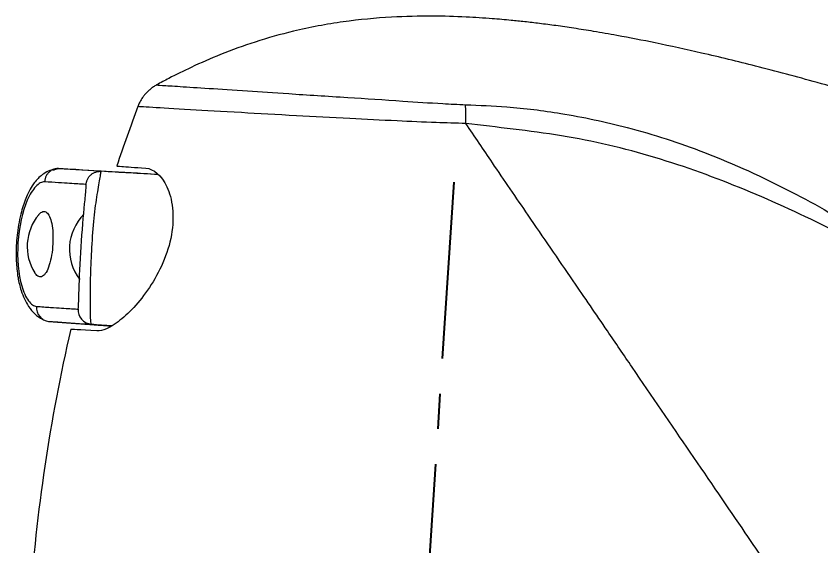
# Model space of a CAD drawing. Extents: x 0 to 1128, y 0 to 827.
# Drawn here: x 464.1 to 521, y 580.8 to 618.3 of the extents above; entities that cross this region are included whole.
import ezdxf

# ---------------------------------------------------------------- set-up
doc = ezdxf.new("R2010")
doc.units = 0
doc.header["$LTSCALE"] = 10
doc.header["$MEASUREMENT"] = 0
doc.header["$PDMODE"] = 3
doc.header["$PDSIZE"] = -10
doc.linetypes.add('CENTER', pattern=[2, 1.25, -0.25, 0.25, -0.25])
doc.layers.get('0').update_dxf_attribs({"linetype": 'CONTINUOUS'})
doc.layers.get('DEFPOINTS').update_dxf_attribs({"linetype": 'CONTINUOUS'})
doc.layers.add('1', color=7, linetype='CONTINUOUS')
doc.styles.add('Daelim Dimension', font='')
doc.styles.get('Daelim Dimension').set_extended_font_data('나눔고딕')
doc.dimstyles.new('DEFAULT', dxfattribs={"dimscale": 2, "dimtxt": 2, "dimasz": 2, "dimexe": 0, "dimexo": 2, "dimgap": 1, "dimtad": 1, "dimdec": 0, "dimzin": 9, "dimdsep": 46, "dimtxsty": 'Daelim Dimension', "dimcen": 0.5, "dimclrd": 5, "dimclre": 5, "dimclrt": 256, "dimadec": 1, "dimazin": 0, "dimtfac": 1, "dimtdec": 0, "dimtix": 1, "dimtmove": 0, "dimatfit": 3, "dimfxl": 1, "dimtolj": 1, "dimtzin": 1, "dimlwd": 9, "dimlwe": 9, "dimarcsym": 0})

# ---------------------------------------------------------------- blocks, each defined once
blk = doc.blocks.new('*D4')
at = {"color": 5, "lineweight": 9, "ltscale": 0.5, "transparency": 16777216}
for p, q in [((491.986, 552.422), (491.986, 285.272)), ((491.454, 550.193), (474.359, 285.841))]:
    blk.add_line(p, q, dxfattribs=at)
blk.add_arc((491.986, 558.416), 273.145, 267.13906, 269.16094, dxfattribs=at)
at = {"color": 5, "ltscale": 0.5, "transparency": 16777216}
for points in [[(478.314, 284.946), (478.391, 286.278), (474.359, 285.841)], [(487.991, 285.967), (487.981, 284.634), (491.986, 285.272)]]:
    blk.add_solid(points, dxfattribs=at)
at = {"layer": 'DEFPOINTS', "color": 0, "ltscale": 0.5, "transparency": 16777216}
for p in [(495.195, 608.047), (491.986, 558.416), (491.986, 556.422), (491.712, 554.184), (480.23, 285.525)]:
    blk.add_point(p, dxfattribs=at)
at = {"color": 7, "ltscale": 0.5, "transparency": 16777216, "insert": (483.405, 292.746), "char_height": 10, "attachment_point": 5, "rotation": 358.15, "style": 'Daelim Dimension'}
blk.add_mtext('\\A1;4%%D', dxfattribs=at)

msp = doc.modelspace()

# ---------------------------------------------------------------- linework, layer by layer
at = {"color": 1, "linetype": 'CENTER'}
msp.add_line((491.712, 554.184), (495.195, 608.047), dxfattribs=at)
at = {"layer": '1', "color": 7, "linetype": 'Continuous', "lineweight": 18}
for centre, radius, start, end in [((589.816, 568.123), 125, 159.48532, 161.52775), ((471.406, 601.835), 3.5, 134.8937, 217.7396), ((468.422, 602.028), 3.5, 140.0252, 212.3524), ((589.816, 568.123), 125, 167.03451, 176.0699)]:
    msp.add_arc(centre, radius, start, end, dxfattribs=at)
for centre, major_axis, ratio, start_param, end_param in [((426.228, 609.823), (43.931, -2.481), 0.00166, 0.028352, 0.373046), ((466.514, 597.725), (-0.068, -0.998), 0.931255, 4.71567, 6.278293), ((425.575, 599.732), (-43.885, 3.198), 0.00166, 2.768656, 3.113131)]:
    msp.add_ellipse(centre, major_axis=major_axis, ratio=ratio, start_param=start_param, end_param=end_param, dxfattribs=at)
for points, knots in [([(574.673, 595.103), (571.778, 596.157), (566.175, 598.187), (558.038, 601.081), (550.482, 603.789), (543.495, 606.277), (537.066, 608.517), (531.177, 610.485), (525.81, 612.175), (520.954, 613.594), (516.611, 614.758), (512.795, 615.688), (509.523, 616.404), (506.972, 616.9), (505.051, 617.236), (503.611, 617.466), (502.339, 617.651), (501.18, 617.803), (500.124, 617.927), (499.013, 618.042), (497.634, 618.164), (495.786, 618.283), (493.411, 618.35), (490.508, 618.283), (487.211, 617.968), (483.985, 617.362), (481.092, 616.549), (478.684, 615.675), (476.66, 614.79), (475.163, 614.048), (474.357, 613.615), (474.068, 613.455)], [0, 0, 0, 0, 0.088007, 0.170252, 0.246695, 0.317316, 0.382111, 0.441166, 0.494686, 0.542836, 0.585674, 0.623123, 0.655035, 0.681334, 0.697356, 0.710749, 0.722968, 0.734094, 0.744129, 0.753339, 0.766018, 0.783646, 0.806234, 0.833894, 0.866524, 0.900747, 0.927496, 0.95231, 0.97384, 0.990586, 1, 1, 1, 1]), ([(495.918, 612.058), (496.887, 612.021), (499.14, 611.935), (502.971, 611.45), (507.678, 610.456), (513.17, 608.668), (517.864, 606.502), (521.607, 604.487), (523.734, 603.075), (526.334, 601.579), (529.42, 599.741), (534.186, 597.038), (537.744, 595.181), (539.893, 594.059)], [0, 0, 0, 0, 0.060184, 0.139896, 0.239237, 0.358592, 0.498462, 0.561487, 0.623882, 0.656981, 0.749298, 0.848547, 1, 1, 1, 1]), ([(466.738, 607.464), (466.433, 607.384), (465.944, 607.137), (465.391, 606.527), (465.075, 605.986), (464.791, 605.37), (464.467, 604.411), (464.202, 603.039), (464.115, 601.646), (464.166, 600.596), (464.28, 599.714), (464.505, 598.765), (464.921, 597.872), (465.468, 597.213), (465.814, 596.971), (466.009, 596.879)], [0, 0, 0, 0, 0.090116, 0.159227, 0.208784, 0.246988, 0.33779, 0.450673, 0.557323, 0.640071, 0.686275, 0.759308, 0.86311, 0.927315, 1, 1, 1, 1]), ([(473.302, 607.569), (473.865, 607.528), (474.41, 607.069), (475.184, 605.431), (475.353, 604.181), (474.887, 601.505), (474.262, 600.181), (472.855, 598.069), (472.066, 597.236), (471.343, 596.698)], [0, 0, 0, 0, 0.25, 0.25, 0.5, 0.5, 0.75, 0.75, 1, 1, 1, 1]), ([(468.55, 597.815), (468.552, 597.861), (468.567, 598.134), (468.597, 599.232), (468.706, 602.011), (468.956, 604.779), (469.068, 605.877), (469.088, 606.148), (469.091, 606.193)], [0, 0, 0, 0, 0.037228, 0.192703, 0.499619, 0.806972, 0.963109, 1, 1, 1, 1]), ([(465.741, 604.277), (465.745, 604.282), (465.749, 604.287), (465.846, 604.399), (465.944, 604.468), (466.127, 604.515), (466.216, 604.496), (466.375, 604.377), (466.448, 604.277), (466.57, 604.01), (466.621, 603.838), (466.697, 603.445), (466.724, 603.217), (466.749, 602.732), (466.748, 602.468), (466.719, 601.942), (466.689, 601.672), (466.607, 601.168), (466.552, 600.927), (466.422, 600.514), (466.347, 600.334), (466.185, 600.064), (466.096, 599.966), (465.919, 599.865), (465.828, 599.857), (465.654, 599.925), (465.569, 600.001), (465.486, 600.124), (465.478, 600.135), (465.471, 600.146)], [0, 0, 0, 0, 0.00375, 0.00375, 0.085673, 0.085673, 0.165568, 0.165568, 0.244819, 0.244819, 0.32501, 0.32501, 0.407288, 0.407288, 0.491943, 0.491943, 0.578277, 0.578277, 0.664832, 0.664832, 0.749976, 0.749976, 0.832689, 0.832689, 0.913096, 0.913096, 0.992367, 0.992367, 1, 1, 1, 1]), ([(468.518, 597.595), (468.503, 597.361), (468.582, 597.081), (468.942, 596.668), (469.208, 596.551), (469.442, 596.534)], [0, 0, 0, 0, 0.5, 0.5, 1, 1, 1, 1]), ([(466.057, 596.855), (466.049, 596.859), (466.035, 596.867), (466.021, 596.875), (466.014, 596.879)], [0, 0, 0, 0, 0.556427, 1, 1, 1, 1])]:
    msp.add_open_spline(points, degree=3, knots=knots, dxfattribs=at)
for points, degree in [([(474.067, 613.457), (473.13, 612.931), (472.743, 611.929)], 2), ([(471.253, 607.72), (471.26, 607.719), (471.377, 607.711), (471.606, 607.694)], 3), ([(467.142, 607.539), (469.284, 607.42), (471.636, 607.289), (474.099, 607.152)], 3), ([(474.187, 607.116), (472.83, 607.193), (471.477, 607.269), (470.143, 607.345)], 3), ([(471.606, 607.694), (471.942, 607.669), (472.507, 607.628), (473.302, 607.569)], 3), ([(466.44, 596.728), (468.54, 596.572), (470.848, 596.403)], 2), ([(469.443, 596.533), (469.936, 596.498), (470.431, 596.462), (470.928, 596.426)], 3), ([(471.343, 596.698), (470.771, 596.274), (470.254, 596.033), (469.849, 596.055)], 3), ([(469.849, 596.055), (468.621, 596.124), (468.001, 596.158), (468, 596.158)], 3)]:
    msp.add_open_spline(points, degree=degree, dxfattribs=at)
at = {"layer": '1', "color": 7, "linetype": 'Continuous', "lineweight": 13}
for points, knots in [([(474.067, 613.457), (474.067, 613.458), (474.352, 613.438), (476.023, 613.332), (479.216, 613.121), (483.605, 612.827), (487.326, 612.59), (491.061, 612.354), (493.888, 612.155), (495.377, 612.086), (495.918, 612.061)], [0, 0, 0, 0, 0.125744, 0.251296, 0.499697, 0.610066, 0.749354, 0.869085, 0.952529, 1, 1, 1, 1]), ([(495.93, 610.732), (495.233, 610.751), (493.611, 610.797), (490.847, 610.92), (487.487, 611.086), (483.694, 611.29), (479.76, 611.513), (476.133, 611.725), (473.422, 611.887), (472.741, 611.929), (472.743, 611.93), (472.743, 611.93)], [0, 0, 0, 0, 0.057926, 0.135029, 0.23132, 0.346796, 0.481437, 0.635213, 0.80808, 0.999983, 1, 1, 1, 1]), ([(546.049, 590.786), (545.096, 591.231), (543.031, 592.197), (539.861, 593.617), (536.698, 595.1), (532.68, 597.205), (527.874, 600.107), (521.875, 603.261), (515.737, 606.111), (509.351, 608.447), (503.801, 609.758), (499.303, 610.331), (497.045, 610.6), (495.93, 610.733)], [0, 0, 0, 0, 0.057803, 0.125388, 0.191443, 0.250781, 0.376217, 0.501617, 0.627066, 0.751724, 0.875546, 0.938549, 1, 1, 1, 1]), ([(521.04, 573.923), (521.026, 573.943), (520.998, 573.984), (520.773, 574.316), (520.414, 574.843), (519.907, 575.587), (519.255, 576.541), (517.982, 578.401), (515.608, 581.905), (511.905, 587.318), (508.525, 592.265), (505.734, 596.363), (503.282, 599.957), (500.55, 603.935), (498.01, 607.66), (496.557, 609.807), (495.93, 610.732)], [0, 0, 0, 0, 0.03684, 0.074066, 0.112005, 0.150963, 0.191222, 0.233031, 0.351862, 0.491758, 0.62721, 0.683143, 0.759439, 0.859337, 0.939331, 1, 1, 1, 1]), ([(470.142, 607.345), (470.133, 607.323), (470.117, 607.277), (470.063, 606.937), (469.983, 606.421), (469.811, 605.518), (469.615, 604.025), (469.473, 602.01), (469.372, 599.938), (469.365, 598.123), (469.37, 596.808), (469.419, 596.624), (469.443, 596.533)], [0, 0, 0, 0, 0.062597, 0.125188, 0.187925, 0.250993, 0.370698, 0.500872, 0.621125, 0.750464, 0.876592, 1, 1, 1, 1]), ([(466.154, 606.601), (466.053, 606.588), (465.848, 606.562), (465.419, 606.198), (464.701, 605.053), (464.101, 602.304), (464.345, 599.504), (464.907, 598.268), (465.287, 597.86), (465.487, 597.81), (465.585, 597.785)], [0, 0, 0, 0, 0.062186, 0.12648, 0.251801, 0.499983, 0.747809, 0.874116, 0.937622, 1, 1, 1, 1]), ([(469.088, 606.411), (469.04, 606.415), (468.945, 606.424), (468.546, 606.452), (467.956, 606.49), (467.177, 606.539), (466.495, 606.58), (466.154, 606.601)], [0, 0, 0, 0, 0.2, 0.4, 0.6, 0.8, 1, 1, 1, 1]), ([(469.091, 606.193), (469.095, 606.244), (469.1, 606.362), (469.093, 606.392), (469.088, 606.411)], [0, 0, 0, 0, 0.351967, 1, 1, 1, 1]), ([(465.585, 597.785), (465.926, 597.762), (466.607, 597.715), (467.386, 597.663), (467.975, 597.625), (468.375, 597.601), (468.47, 597.597), (468.518, 597.595)], [0, 0, 0, 0, 0.2, 0.399999, 0.599999, 0.799999, 1, 1, 1, 1]), ([(468.518, 597.595), (468.525, 597.614), (468.537, 597.643), (468.546, 597.764), (468.55, 597.815)], [0, 0, 0, 0, 0.646016, 1, 1, 1, 1])]:
    msp.add_open_spline(points, degree=3, knots=knots, dxfattribs=at)
for points in [[(495.929, 610.732), (495.932, 611.235), (495.928, 611.711), (495.918, 612.06)], [(466.739, 607.428), (466.872, 607.475), (467.005, 607.507), (467.139, 607.539)]]:
    msp.add_open_spline(points, degree=3, dxfattribs=at)
at = {"layer": '1', "color": 7, "linetype": 'Continuous', "lineweight": 18}
for points in [[(467.139, 607.539), (466.217, 607.591), (466.154, 606.601)], [(469.088, 606.411), (469.152, 607.401), (470.142, 607.345)]]:
    msp.add_rational_spline(points, [1, 0.710001365753, 1], degree=2, dxfattribs=at)

# ---------------------------------------------------------------- dimensions: what is measured, and where the dimension line sits
at = {"color": 5, "ltscale": 0.5}
dim = msp.add_angular_dim_2l(base=(480.23, 285.525), line1=((491.712, 554.184), (495.195, 608.047)), line2=((491.986, 558.416), (491.986, 556.422)), text='4%%D', dimstyle='DEFAULT', override={"dimtxt": 5, "dimclrd": 5, "dimclre": 5, "dimclrt": 7}, dxfattribs=at)
dim.commit()
dim.dimension.update_dxf_attribs({"geometry": '*D4', "text_midpoint": (483.405, 292.746)})

doc.saveas('drawing.dxf')
